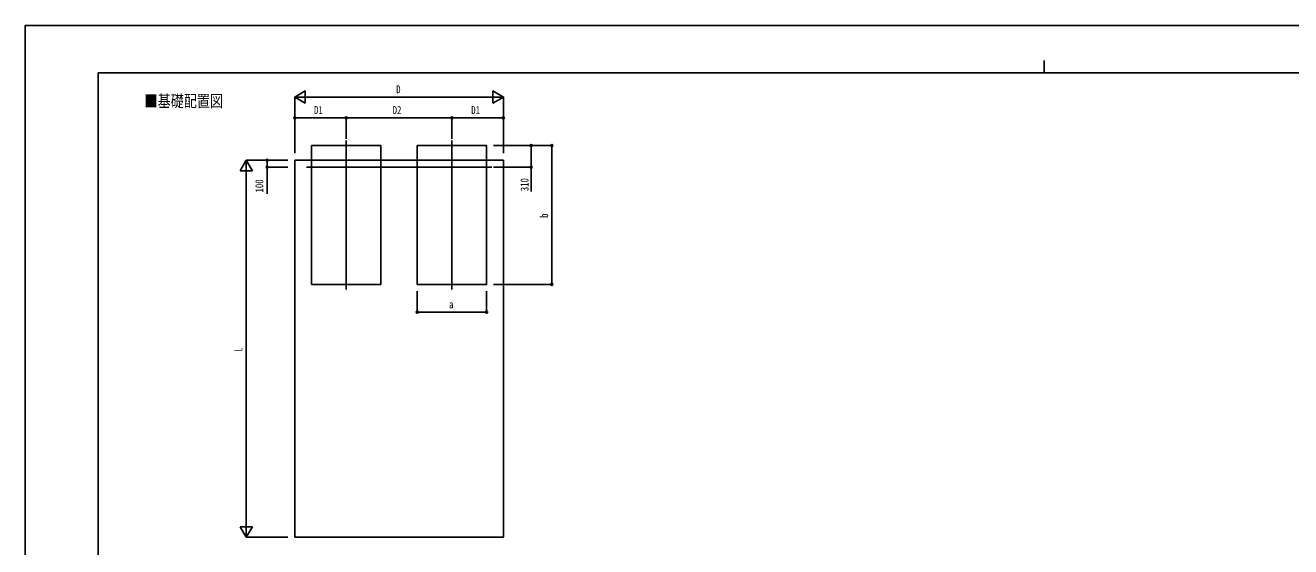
# Model space of a CAD drawing. Units: millimetres, scale not verified. Extents: x -14718 to 14718, y -10395 to 10395.
# Drawn here: x -14718 to 3541, y 2881 to 10395 of the extents above; entities that cross this region are included whole.
import ezdxf
from ezdxf.enums import TextEntityAlignment as Align

# ---------------------------------------------------------------- set-up
doc = ezdxf.new("R2010")
doc.units = ezdxf.units.MM
doc.header["$LTSCALE"] = 40
for name, color, linetype in [('0-2_USER1', 3, 'Continuous'), ('0-3_YKK_12', 2, 'Continuous'), ('0-5_YKK_A1', 4, 'Continuous'), ('0-6_YKK_D', 6, 'Continuous'), ('0-7_YKK_ZWAK', 7, 'Continuous')]:
    doc.layers.add(name, color=color, linetype=linetype)
doc.styles.add('ＭＳ ゴシック', font='')
doc.styles.get('ＭＳ ゴシック').set_extended_font_data('MS Gothic')

msp = doc.modelspace()

# ---------------------------------------------------------------- linework, layer by layer
at = {"layer": '0-3_YKK_12'}
for p, q in [((-10087.03, 8736.41), (-10087.03, 6586.41)), ((-8561.03, 8736.41), (-8561.03, 6586.41)), ((-10662.03, 8351.41), (-7986.03, 8351.41))]:
    msp.add_line(p, q, dxfattribs=at)
at = {"layer": '0-5_YKK_A1'}
for p, q in [((-10829.03, 8451.41), (-7819.03, 8451.41)), ((-10829.03, 8451.41), (-10829.03, 3016.41)), ((-7819.03, 8451.41), (-7819.03, 3016.41)), ((-7819.03, 3016.41), (-10828.03, 3016.41))]:
    msp.add_line(p, q, dxfattribs=at)
for points in [[(-10587.03, 6661.41), (-9587.03, 6661.41), (-9587.03, 8661.41), (-10587.03, 8661.41)], [(-9061.03, 6661.41), (-8061.03, 6661.41), (-8061.03, 8661.41), (-9061.03, 8661.41)]]:
    msp.add_lwpolyline(points, close=True, dxfattribs=at)
at = {"layer": '0-6_YKK_D'}
for p, q in [((-10829.03, 9361.41), (-10677.47, 9448.91)), ((-10829.03, 8551.41), (-10829.03, 9362.41)), ((-10829.03, 9361.41), (-10677.47, 9273.91)), ((-10829.03, 9361.41), (-10525.92, 9361.41)), ((-10677.47, 9273.91), (-10677.47, 9448.91)), ((-10654.03, 9361.41), (-7994.03, 9361.41)), ((-7819.03, 9361.41), (-8122.14, 9361.41)), ((-7819.03, 9361.41), (-7970.58, 9448.91)), ((-7970.58, 9448.91), (-7970.58, 9273.91)), ((-7819.03, 9361.41), (-7970.58, 9273.91)), ((-7819.03, 8551.41), (-7819.03, 9362.41)), ((-10829.03, 8761.41), (-10829.03, 9062.41)), ((-10087.03, 9061.41), (-10829.03, 9061.41)), ((-10087.03, 8761.41), (-10087.03, 9062.41)), ((-10087.03, 8761.41), (-10087.03, 9062.41)), ((-10087.03, 9061.41), (-8561.03, 9061.41)), ((-8561.03, 8761.41), (-8561.03, 9062.41)), ((-8561.03, 8761.41), (-8561.03, 9062.41)), ((-8561.03, 9061.41), (-7819.03, 9061.41)), ((-7819.03, 8761.41), (-7819.03, 9062.41)), ((-7961.03, 8661.41), (-7118.03, 8661.41)), ((-7961.03, 8661.41), (-7418.03, 8661.41)), ((-7119.03, 6661.41), (-7119.03, 8661.41)), ((-11529.03, 8451.41), (-11616.53, 8299.86)), ((-10929.03, 8451.41), (-11530.03, 8451.41)), ((-11529.03, 8451.41), (-11441.53, 8299.86)), ((-11529.03, 8451.41), (-11529.03, 8148.3)), ((-10929.03, 8451.41), (-11230.03, 8451.41)), ((-11616.53, 8299.86), (-11441.53, 8299.86)), ((-11529.03, 3191.41), (-11529.03, 8276.41)), ((-10929.03, 8351.41), (-11230.03, 8351.41)), ((-7961.03, 8351.41), (-7418.03, 8351.41)), ((-7961.03, 6661.41), (-7118.03, 6661.41)), ((-9061.03, 6561.41), (-9061.03, 6260.41)), ((-8061.03, 6561.41), (-8061.03, 6260.41)), ((-9061.03, 6261.41), (-8061.03, 6261.41)), ((-11529.03, 3016.41), (-11529.03, 3319.52)), ((-11529.03, 3016.41), (-11616.53, 3167.97)), ((-11441.53, 3167.97), (-11616.53, 3167.97)), ((-11529.03, 3016.41), (-11441.53, 3167.97)), ((-10929.03, 3016.41), (-11530.03, 3016.41))]:
    msp.add_line(p, q, dxfattribs=at)
for points in [[(-7419.03, 8661.41), (-7419.03, 8351.41), (-7419.03, 8001.65)], [(-11229.03, 8451.41), (-11229.03, 8351.41), (-11229.03, 7966.31)]]:
    msp.add_lwpolyline(points, dxfattribs=at)
for centre in [(-10829.03, 9061.41), (-10087.03, 9061.41), (-10087.03, 9061.41), (-8561.03, 9061.41), (-8561.03, 9061.41), (-7819.03, 9061.41), (-7419.03, 8661.41), (-7119.03, 8661.41), (-11229.03, 8451.41), (-11229.03, 8351.41), (-7419.03, 8351.41), (-7119.03, 6661.41), (-9061.03, 6261.41), (-8061.03, 6261.41)]:
    msp.add_circle(centre, 14.88, dxfattribs=at)
at = {"layer": '0-7_YKK_ZWAK'}
for p, q in [((-17.43, 9887.5), (-17.43, 9712.5)), ((-17.43, 9887.5), (-17.43, 9712.5)), ((13632.57, 9712.5), (-13667.43, 9712.5)), ((-13667.43, -8837.5), (-13667.43, 9712.5)), ((13632.57, 9712.5), (-13667.43, 9712.5)), ((-13667.43, -8837.5), (-13667.43, 9712.5))]:
    msp.add_line(p, q, dxfattribs=at)
msp.add_lwpolyline([(-14717.5, -10395), (14717.5, -10395), (14717.5, 10395), (-14717.5, 10395)], close=True, dxfattribs=at)
msp.add_lwpolyline([(-14717.5, -10395), (14717.5, -10395), (14717.5, 10395), (-14717.5, 10395)], close=True, dxfattribs=at)

# ---------------------------------------------------------------- texts
at = {"layer": '0-2_USER1', "style": 'ＭＳ ゴシック', "width": 0.8}
msp.add_text('■基礎配置図', height=173.2, dxfattribs=at).set_placement((-12997.49, 9166.32), align=Align.BOTTOM_LEFT)
at = {"layer": '0-6_YKK_D', "style": 'ＭＳ ゴシック', "width": 0.8}
for s, p in [('D', (-9366.03, 9381.41)), ('D1', (-10550.43, 9081.41)), ('D2', (-9416.43, 9081.41)), ('D1', (-8282.43, 9081.41)), ('a', (-8603.03, 6281.41))]:
    msp.add_text(s, height=115.5, dxfattribs=at).set_placement(p, align=Align.BOTTOM_LEFT)
for s, p in [('100', (-11249.03, 7986.31)), ('310', (-7421.36, 8003.98)), ('b', (-7139.03, 7619.41)), ('L', (-11549.03, 5691.91))]:
    msp.add_text(s, height=115.5, rotation=90, dxfattribs=at).set_placement(p, align=Align.BOTTOM_LEFT)

doc.saveas('drawing.dxf')
